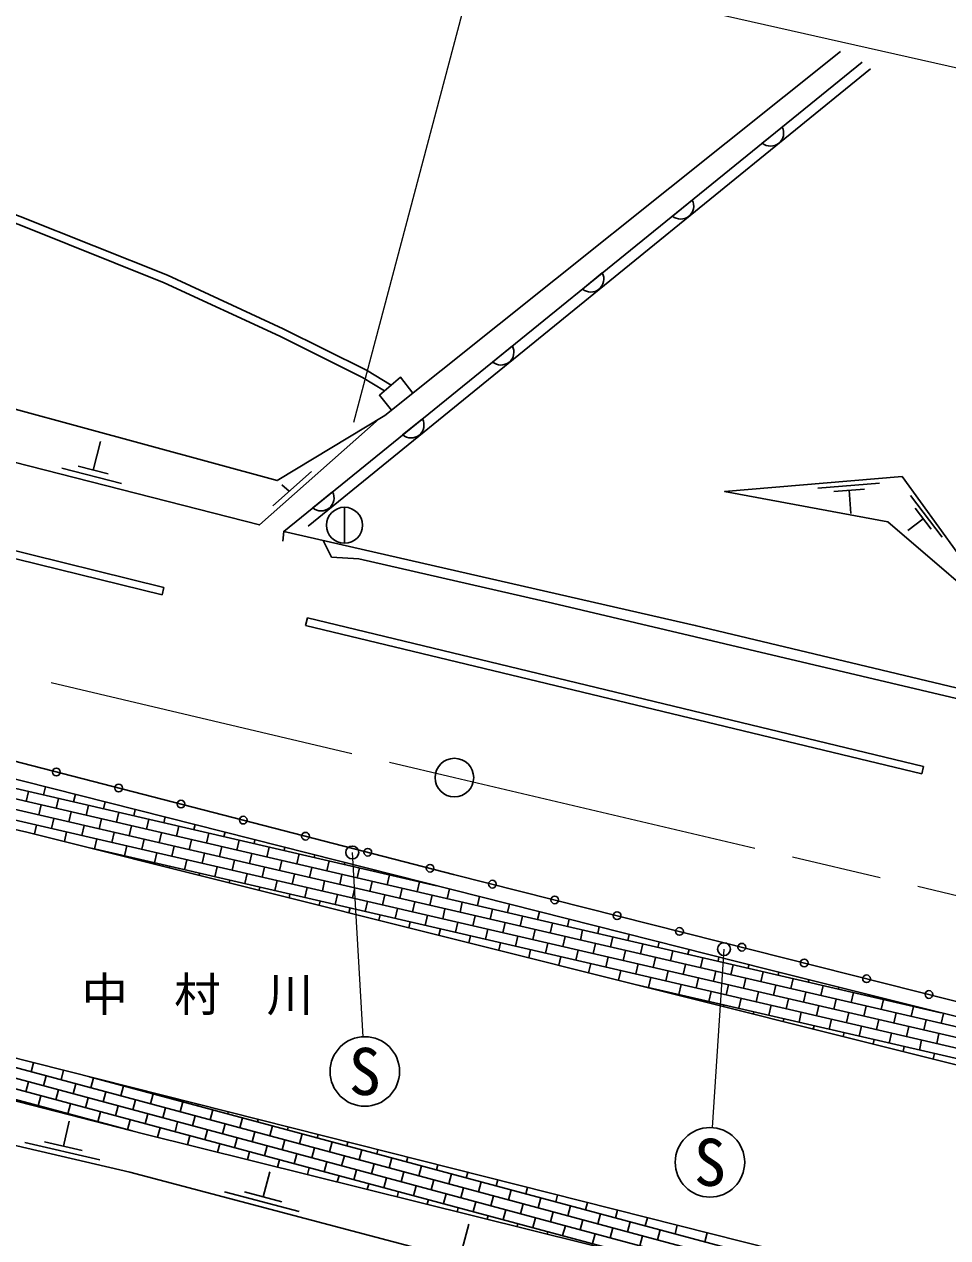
# Model space of a CAD drawing. Units: millimetres, scale not verified. Extents: x 40000 to 680000, y 20000 to 380000.
# Drawn here: x 250628 to 286523, y 273295 to 320442 of the extents above; entities that cross this region are included whole.
import ezdxf
from ezdxf.enums import TextEntityAlignment as Align

# ---------------------------------------------------------------- set-up
doc = ezdxf.new("R2010")
doc.units = ezdxf.units.MM
doc.header["$LTSCALE"] = 1000
doc.linetypes.add('CHAIN', pattern=[18.5, 12, -1.5, 3.5, -1.5])
for name, color, linetype, lineweight in [('M-BGD', 7, 'Continuous', 25), ('M-BGD-EXST', 7, 'Continuous', 25), ('M-BMK', 2, 'CHAIN', 13), ('M-BMK-SRVR', 3, 'Continuous', 25), ('M-STR-HTXT', 7, 'Continuous', 13)]:
    doc.layers.add(name, color=color, linetype=linetype, lineweight=lineweight)
doc.layers.add('M-BMK-HTXT', color=7, linetype='Continuous')
doc.styles.add('ＭＳ ゴシック', font='')
doc.styles.get('ＭＳ ゴシック').set_extended_font_data('MS Gothic')

msp = doc.modelspace()

# ---------------------------------------------------------------- linework, layer by layer
at = {"layer": 'M-BGD'}
for p, q in [((261662, 300942), (283523, 318707)), ((279316, 315825), (280085, 316449)), ((275821, 312990), (276590, 313614)), ((272326, 310155), (273095, 310779)), ((268831, 307320), (269601, 307944)), ((265336, 304485), (266106, 305110)), ((253304, 303118), (253588, 304233)), ((252084, 303193), (254409, 302599)), ((252722, 303267), (253885, 302970)), ((260284, 301737), (261792, 303069)), ((260924, 302302), (260635, 302549)), ((261842, 301650), (262611, 302275)), ((283873, 302610), (281480, 302423)), ((283288, 302384), (282092, 302291)), ((282690, 302337), (282760, 301440)), ((241763, 301774), (255986, 298271)), ((241835, 302065), (256058, 298562)), ((286301, 300509), (285071, 302136)), ((263076, 301676), (263076, 300276)), ((285874, 300825), (285259, 301639)), ((285567, 301232), (284968, 300780)), ((256058, 298562), (255986, 298271)), ((261636, 297376), (261565, 297084)), ((261565, 297084), (285516, 291314)), ((261636, 297376), (285586, 291606)), ((247067, 291496), (266652, 286974)), ((285516, 291314), (285586, 291606)), ((246952, 291112), (286256, 282038)), ((246838, 290727), (315854, 274794)), ((250701, 290246), (250791, 290636)), ((251376, 290501), (251450, 290820)), ((252545, 290231), (252613, 290526)), ((246723, 290343), (315750, 274407)), ((251196, 289721), (251286, 290111)), ((251870, 289976), (251960, 290366)), ((253040, 289706), (253130, 290096)), ((253714, 289961), (253777, 290232)), ((251690, 289196), (251780, 289586)), ((252365, 289451), (252455, 289841)), ((253534, 289181), (253624, 289571)), ((254209, 289436), (254299, 289826)), ((254884, 289691), (254940, 289937)), ((255378, 289166), (255468, 289556)), ((256053, 289421), (256104, 289643)), ((251025, 288982), (251106, 289331)), ((252190, 288691), (252275, 289061)), ((252860, 288927), (252950, 289316)), ((254029, 288657), (254119, 289046)), ((254704, 288911), (254794, 289301)), ((255873, 288641), (255963, 289031)), ((256547, 288896), (256637, 289286)), ((257222, 289151), (257268, 289348)), ((257717, 288626), (257807, 289016)), ((258391, 288881), (258431, 289054)), ((253354, 288402), (253444, 288792)), ((255198, 288387), (255288, 288776)), ((257042, 288372), (257132, 288761)), ((258886, 288356), (258976, 288746)), ((259561, 288611), (259595, 288760)), ((253235, 288429), (315646, 274021)), ((253936, 288254), (253939, 288267)), ((254524, 288132), (254614, 288522)), ((255693, 287862), (255783, 288252)), ((256367, 288117), (256457, 288506)), ((257537, 287847), (257627, 288237)), ((258211, 288102), (258301, 288491)), ((259381, 287832), (259471, 288221)), ((260055, 288086), (260145, 288476)), ((260730, 288341), (260758, 288465)), ((261224, 287817), (261314, 288206)), ((261899, 288071), (261922, 288171)), ((255100, 287962), (255108, 287997)), ((256265, 287671), (256277, 287727)), ((256862, 287592), (256952, 287982)), ((258031, 287322), (258121, 287712)), ((258706, 287577), (258796, 287967)), ((259875, 287307), (259965, 287697)), ((260550, 287562), (260640, 287951)), ((261719, 287292), (261809, 287682)), ((262394, 287547), (262484, 287936)), ((263068, 287801), (263086, 287876)), ((263563, 287277), (263653, 287666)), ((257429, 287380), (257447, 287457)), ((258593, 287088), (258616, 287187)), ((259201, 287052), (259291, 287442)), ((260370, 286782), (260460, 287172)), ((261044, 287037), (261134, 287427)), ((262214, 286767), (262304, 287157)), ((262888, 287022), (262978, 287412)), ((264058, 286752), (264148, 287142)), ((264238, 287531), (264249, 287582)), ((264732, 287007), (264822, 287396)), ((265407, 287262), (265413, 287288)), ((259757, 286797), (259785, 286917)), ((261539, 286512), (261629, 286902)), ((263383, 286497), (263473, 286887)), ((265227, 286482), (265317, 286872)), ((265901, 286737), (265991, 287127)), ((266576, 286992), (266576, 286993)), ((267071, 286467), (267158, 286846)), ((260922, 286505), (260954, 286647)), ((262086, 286214), (262124, 286377)), ((262708, 286242), (262798, 286632)), ((263878, 285972), (263968, 286362)), ((264552, 286227), (264642, 286617)), ((265721, 285957), (265811, 286347)), ((266396, 286212), (266486, 286602)), ((267565, 285942), (267655, 286332)), ((268240, 286197), (268322, 286552)), ((269409, 285927), (269485, 286257)), ((263250, 285923), (263293, 286107)), ((264415, 285631), (264462, 285837)), ((265047, 285702), (265137, 286092)), ((266216, 285432), (266306, 285822)), ((266891, 285687), (266981, 286077)), ((268060, 285417), (268150, 285807)), ((268735, 285672), (268825, 286062)), ((269904, 285402), (269994, 285792)), ((270578, 285657), (270649, 285963)), ((265579, 285340), (265631, 285567)), ((266743, 285048), (266801, 285297)), ((267385, 285162), (267475, 285552)), ((268555, 284893), (268645, 285282)), ((269229, 285147), (269319, 285537)), ((270398, 284877), (270488, 285267)), ((271073, 285132), (271163, 285522)), ((271748, 285387), (271813, 285668)), ((272242, 284862), (272332, 285252)), ((272917, 285117), (272976, 285374)), ((267907, 284757), (267970, 285027)), ((269724, 284623), (269814, 285012)), ((271568, 284607), (271658, 284997)), ((273411, 284592), (273501, 284982)), ((274086, 284847), (274140, 285080)), ((275255, 284577), (275303, 284785)), ((269072, 284465), (269139, 284758)), ((270236, 284174), (270308, 284488)), ((270893, 284353), (270983, 284742)), ((272062, 284083), (272152, 284472)), ((272737, 284338), (272827, 284727)), ((273906, 284068), (273996, 284457)), ((274581, 284322), (274671, 284712)), ((275750, 284052), (275840, 284442)), ((276425, 284307), (276467, 284491)), ((271400, 283883), (271478, 284218)), ((272565, 283591), (272647, 283948)), ((273232, 283813), (273321, 284203)), ((274401, 283543), (274491, 283933)), ((275075, 283798), (275165, 284187)), ((276245, 283528), (276335, 283917)), ((276919, 283783), (277009, 284172)), ((277594, 284037), (277631, 284196)), ((278088, 283513), (278178, 283902)), ((278763, 283767), (278794, 283902)), ((273729, 283300), (273816, 283678)), ((274895, 283018), (274985, 283408)), ((275570, 283273), (275660, 283663)), ((276739, 283003), (276829, 283393)), ((277414, 283258), (277504, 283648)), ((278583, 282988), (278673, 283378)), ((279258, 283243), (279348, 283632)), ((279932, 283497), (279958, 283609)), ((280427, 282973), (280517, 283362)), ((274367, 283140), (315542, 273634)), ((276065, 282748), (276155, 283138)), ((277908, 282733), (277998, 283123)), ((279752, 282718), (279842, 283108)), ((281102, 283228), (281123, 283319)), ((281596, 282703), (281686, 283093)), ((282271, 282958), (282287, 283028)), ((275475, 282863), (275480, 282883)), ((276640, 282571), (276649, 282613)), ((277234, 282478), (277324, 282868)), ((278403, 282208), (278493, 282598)), ((279078, 282463), (279168, 282853)), ((280247, 282193), (280337, 282583)), ((280922, 282448), (281012, 282838)), ((282091, 282178), (282181, 282568)), ((282765, 282433), (282855, 282823)), ((283440, 282688), (283452, 282737)), ((283935, 282163), (284025, 282553)), ((284609, 282418), (284616, 282447)), ((277804, 282280), (277818, 282343)), ((278968, 281988), (278988, 282073)), ((279572, 281938), (279662, 282328)), ((280742, 281668), (280832, 282058)), ((281416, 281923), (281506, 282313)), ((282585, 281653), (282675, 282043)), ((283260, 281908), (283350, 282298)), ((284429, 281638), (284519, 282028)), ((285104, 281893), (285194, 282283)), ((285779, 282148), (285780, 282156)), ((286273, 281623), (286363, 282011)), ((280132, 281697), (280157, 281803)), ((281297, 281406), (281326, 281533)), ((281911, 281398), (282001, 281788)), ((283080, 281128), (283170, 281518)), ((283755, 281383), (283845, 281773)), ((284924, 281113), (285014, 281503)), ((285599, 281368), (285689, 281758)), ((282461, 281114), (282495, 281263)), ((284249, 280859), (284339, 281248)), ((286093, 280843), (286183, 281233)), ((246841, 280827), (324356, 260057)), ((283625, 280823), (283665, 280993)), ((284790, 280531), (284834, 280724)), ((285419, 280589), (285509, 280978)), ((246738, 280440), (298032, 266696)), ((250898, 279740), (250993, 280095)), ((285954, 280240), (286003, 280454)), ((246531, 279668), (254825, 277445)), ((246634, 280054), (276161, 272142)), ((252057, 279429), (252157, 279801)), ((250691, 278967), (250795, 279353)), ((251374, 279198), (251478, 279584)), ((252533, 278887), (252637, 279274)), ((253159, 279548), (324167, 260522)), ((253216, 279119), (253320, 279505)), ((253899, 279350), (253902, 279360)), ((254375, 278808), (254479, 279194)), ((251167, 278425), (251271, 278812)), ((251850, 278656), (251954, 279043)), ((253009, 278346), (253113, 278732)), ((253692, 278577), (253796, 278963)), ((254851, 278266), (254955, 278653)), ((255059, 279039), (255066, 279067)), ((255535, 278497), (255638, 278884)), ((256218, 278729), (256229, 278773)), ((251738, 278237), (251747, 278270)), ((252326, 278115), (252430, 278501)), ((253485, 277804), (253589, 278190)), ((254168, 278035), (254272, 278422)), ((256011, 277956), (256114, 278342)), ((256694, 278187), (256797, 278573)), ((257377, 278418), (257393, 278479)), ((257853, 277876), (257956, 278263)), ((258536, 278107), (258557, 278185)), ((252150, 276851), (252377, 277825)), ((252900, 277939), (252906, 277959)), ((254644, 277493), (254748, 277880)), ((255327, 277725), (255431, 278111)), ((256487, 277414), (256590, 277800)), ((257170, 277645), (257273, 278032)), ((258329, 277335), (258432, 277721)), ((259012, 277566), (259115, 277952)), ((259695, 277797), (259720, 277891)), ((254063, 277641), (254065, 277649)), ((255807, 277198), (255907, 277569)), ((256972, 276908), (257066, 277259)), ((257646, 277103), (257749, 277490)), ((259488, 277024), (259591, 277410)), ((260171, 277255), (260275, 277642)), ((260854, 277486), (260884, 277597)), ((261330, 276945), (261434, 277331)), ((262013, 277176), (262047, 277303)), ((250644, 276997), (253566, 276316)), ((251420, 277022), (252881, 276681)), ((258137, 276619), (258225, 276948)), ((258805, 276793), (258908, 277179)), ((259964, 276482), (260067, 276869)), ((260647, 276713), (260751, 277100)), ((261806, 276403), (261910, 276789)), ((262489, 276634), (262593, 277020)), ((263172, 276865), (263211, 277010)), ((259302, 276330), (259384, 276638)), ((260467, 276040), (260543, 276327)), ((261123, 276172), (261227, 276558)), ((262965, 276092), (263069, 276479)), ((263648, 276323), (263752, 276710)), ((264331, 276554), (264375, 276716)), ((264807, 276013), (264911, 276399)), ((265491, 276244), (265538, 276422)), ((259916, 274887), (260171, 275854)), ((261631, 275751), (261703, 276016)), ((262282, 275861), (262386, 276248)), ((263441, 275551), (263545, 275937)), ((264124, 275782), (264228, 276168)), ((265283, 275471), (265387, 275857)), ((265967, 275702), (266070, 276089)), ((266650, 275933), (266702, 276128)), ((267809, 275623), (267865, 275834)), ((262796, 275462), (262862, 275706)), ((263961, 275172), (264021, 275395)), ((264600, 275240), (264704, 275626)), ((266443, 275160), (266546, 275547)), ((267126, 275392), (267229, 275778)), ((268285, 275081), (268388, 275467)), ((268968, 275312), (269029, 275540)), ((258415, 275076), (261316, 274312)), ((259191, 275078), (260642, 274696)), ((265126, 274883), (265180, 275085)), ((265759, 274929), (265863, 275316)), ((266919, 274619), (267022, 275005)), ((267602, 274850), (267705, 275236)), ((268761, 274539), (268864, 274926)), ((269444, 274770), (269547, 275157)), ((270127, 275002), (270193, 275246)), ((271286, 274691), (271356, 274953)), ((266291, 274594), (266339, 274774)), ((267456, 274304), (267498, 274463)), ((268078, 274308), (268181, 274695)), ((269920, 274229), (270023, 274615)), ((270603, 274460), (270707, 274846)), ((271762, 274149), (271866, 274536)), ((272445, 274380), (272520, 274659)), ((268620, 274015), (268657, 274153)), ((269237, 273998), (269340, 274384)), ((270396, 273687), (270499, 274073)), ((271079, 273918), (271183, 274305)), ((272238, 273608), (272342, 273994)), ((272921, 273839), (273025, 274225)), ((273604, 274070), (273683, 274365)), ((274763, 273759), (274847, 274071)), ((267652, 272850), (267907, 273817)), ((269785, 273726), (269816, 273842)), ((270950, 273437), (270975, 273532)), ((271555, 273376), (271659, 273763)), ((273397, 273297), (273501, 273683)), ((274080, 273528), (274184, 273915)), ((275239, 273218), (275343, 273604)), ((275923, 273449), (276011, 273777)), ((277082, 273138), (277174, 273483)), ((272714, 273066), (272818, 273452)), ((274556, 272986), (274660, 273373))]:
    msp.add_line(p, q, dxfattribs=at)
for points in [[(220994, 310756), (223409, 310437), (225880, 310056), (229588, 309492), (233547, 308958), (241253, 307810), (242550, 307581), (260464, 302716), (264640, 305243), (282358, 319389)], [(283195, 318972), (260714, 300736), (260684, 300359)], [(220782, 318180), (221982, 318269), (223616, 318363), (226661, 318431), (229968, 318188), (233273, 317773), (237158, 317068), (241097, 316123), (246078, 314605), (250474, 312975), (256197, 310690), (260697, 308614), (263926, 307004), (264883, 306420)], [(220852, 317754), (221996, 317844), (223593, 317957), (226600, 318028), (229920, 317783), (233146, 317395), (237057, 316683), (241006, 315766), (245953, 314265), (250412, 312657), (256071, 310396), (260559, 308326), (263771, 306723), (264629, 306200)], [(221349, 308617), (225627, 308212), (231553, 307507), (236471, 306942), (259771, 300992), (264418, 305108)], [(265731, 306113), (265247, 306735), (264433, 306031), (264898, 305449)], [(288835, 294186), (289029, 296962), (284748, 302874), (277852, 302286), (284192, 301110), (289029, 296962)], [(260714, 300736), (276709, 297083), (322817, 286070)], [(262245, 300386), (262572, 299739), (263627, 299679), (271155, 297945), (285490, 294573), (300788, 290967), (318096, 286887), (322766, 285694)], [(316660, 275156), (311557, 276116), (306462, 276995), (279494, 283725), (249457, 291324), (242823, 292682), (237156, 293692), (232871, 294281), (229649, 294751), (226404, 294962), (218823, 295175), (210090, 294939), (204047, 294540), (198206, 293858), (191433, 292635), (184592, 291373)], [(184045, 288983), (184670, 289033), (187931, 289748), (194247, 290955), (199408, 291757), (203838, 292390), (207125, 292779), (211976, 293121), (217308, 293267), (224927, 293194), (228929, 293097), (234455, 292416), (238959, 291735), (245639, 290201), (250726, 289057), (291911, 278749), (305022, 275549), (317498, 273267), (317420, 272712), (321687, 271566), (328542, 270978), (336052, 269073)], [(316735, 275739), (306801, 277553), (303327, 278315), (267316, 287414), (247033, 292637)], [(326089, 259657), (318628, 263015), (245985, 281360), (243441, 281851), (235883, 283122), (230835, 283876), (227068, 284229), (224030, 284393), (216558, 284393), (212178, 284182), (206545, 283734), (201459, 283123), (195635, 282228), (191586, 281310), (186702, 280129)], [(187093, 278825), (190572, 279658), (194264, 280491), (197860, 281110), (201909, 281729), (206777, 282327), (211016, 282708), (215518, 282922), (221840, 282875), (227128, 282495), (232410, 281977), (236625, 281424), (242913, 280349), (244547, 280082), (255259, 277334), (289680, 268784), (313241, 262893), (318711, 261361), (326089, 259657)], [(188425, 276465), (193907, 278088), (199210, 279245), (203421, 279999), (208496, 280550), (215780, 281003), (221927, 280985), (230777, 280524), (232734, 280302), (244984, 278111), (254737, 275838), (267921, 272365), (314095, 260733)]]:
    msp.add_lwpolyline(points, dxfattribs=at)
for centre, radius in [((263076, 300976), 700), ((251876, 291390), 150), ((254297, 290767), 150), ((256718, 290143), 150), ((259139, 289520), 150), ((261560, 288896), 150), ((263981, 288273), 150), ((266402, 287650), 150), ((268824, 287033), 150), ((271248, 286421), 150), ((273672, 285808), 150), ((276096, 285196), 150), ((278520, 284583), 150), ((280944, 283971), 150), ((283367, 283358), 150), ((285791, 282746), 150)]:
    msp.add_circle(centre, radius, dxfattribs=at)
for centre in [(279639, 316213), (276144, 313378), (272649, 310543), (269154, 307708), (265660, 304873), (262165, 302039)]:
    msp.add_arc(centre, 505, 230.2185, 27.8767, dxfattribs=at)
at = {"layer": 'M-BGD-EXST'}
for centre, radius in [((263376, 288264), 250), ((277825, 284509), 250), ((263865, 279755), 1350), ((277280, 276225), 1350)]:
    msp.add_circle(centre, radius, dxfattribs=at)
at = {"layer": 'M-BMK'}
msp.add_lwpolyline([(143321, 287723), (152209, 289918), (157634, 291261), (162518, 292423), (169671, 294506), (177799, 296271), (185530, 298243), (191000, 299323), (197170, 300196), (202293, 300778), (207649, 301069), (212119, 301159), (216964, 301069), (220907, 300825), (225485, 300387), (229493, 299873), (233673, 299116), (267348, 291172), (318869, 279090), (322381, 278195), (325202, 277560), (329035, 276765), (333466, 276096)], dxfattribs=at)
at = {"layer": 'M-BMK-SRVR'}
msp.add_circle((267348, 291172), 750, dxfattribs=at)
msp.add_circle((267348, 291172), 750, dxfattribs=at)
at = {"layer": 'M-STR-HTXT'}
for p, q in [((263439, 304981), (268560, 324287)), ((268209, 322964), (327516, 309571)), ((263376, 288264), (263787, 281103)), ((277825, 284509), (277366, 277572))]:
    msp.add_line(p, q, dxfattribs=at)

# ---------------------------------------------------------------- texts
at = {"layer": 'M-BGD-EXST', "style": 'ＭＳ ゴシック'}
for p in [(263865, 279755), (277280, 276225)]:
    msp.add_text('S', height=1833, dxfattribs=at).set_placement(p, align=Align.MIDDLE_CENTER)
at = {"layer": 'M-BMK-HTXT', "style": 'ＭＳ ゴシック'}
msp.add_text('中  村  川', height=1320, dxfattribs=at).set_placement((252856, 282749), align=Align.MIDDLE_LEFT)

doc.saveas('drawing.dxf')
